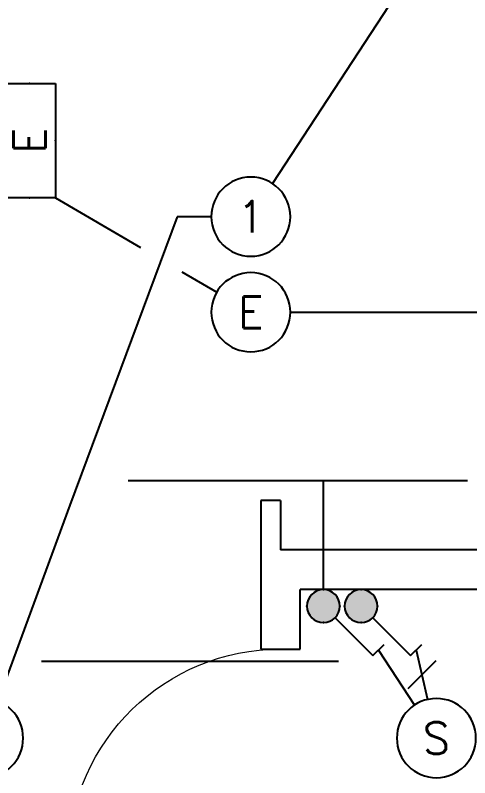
# Model space of a CAD drawing. Extents: x 4483878 to 4539156, y -49303 to -24364.
# Drawn here: x 4523348 to 4525644, y -37899 to -34049 of the extents above; entities that cross this region are included whole.
import ezdxf
from ezdxf.enums import TextEntityAlignment as Align

# ---------------------------------------------------------------- set-up
doc = ezdxf.new("R2010")
doc.units = 0
doc.header["$LTSCALE"] = 1000
doc.header["$MEASUREMENT"] = 0
for name, color, linetype in [('EQUIP-照明', 3, 'Continuous'), ('TEL_TEXT', 7, 'Continuous'), ('图层1', 7, 'Continuous')]:
    doc.layers.add(name, color=color, linetype=linetype)
doc.styles.add('_TEL_ATTDEF', font='simplex.shx', dxfattribs={"width": 0.8, "height": 3, "bigfont": 'hztxt.shx'})
doc.styles.add('_TEL_DIM', font='SIMPLEX', dxfattribs={"width": 0.8, "height": 3.5, "bigfont": 'HZTXT'})

# ---------------------------------------------------------------- blocks, each defined once
blk = doc.blocks.new('$equip$00001838')
blk.add_circle((0, 0), 0.5)
at = {"color": 7, "style": '_TEL_DIM'}
blk.add_attdef('$TEXT$', text='', height=0.4, dxfattribs=at).set_placement((0, 0), align=Align.MIDDLE_CENTER)
at = {"color": 7, "style": '_TEL_DIM', "flags": 1}
blk.add_attdef('A', text='', height=0.00002, dxfattribs=at).set_placement((0, 0), align=Align.MIDDLE_CENTER)
blk = doc.blocks.new('$equip$00001962')
for p, q in [((0.1473, 0.3556), (0.625, 0.8333)), ((0.625, 0.8333), (0.7664, 0.6919))]:
    blk.add_line(p, q)
blk.add_circle((0, 0.2083), 0.2083)
for p in [(0, 0.4167), (-0.2083, 0.2083), (0.2083, 0.2083), (0, 0)]:
    blk.add_point(p)
for points in [[(-0.1042, 0.3888), (0.1042, 0.3888), (-0.1804, 0.3125), (0.1804, 0.3125)], [(0, 0.4167), (0, 0.4167), (-0.1042, 0.3888), (0.1042, 0.3888)], [(-0.1804, 0.3125), (0.1804, 0.3125), (-0.2083, 0.2083), (0.2083, 0.2083)], [(-0.1804, 0.1042), (0.1804, 0.1042), (-0.2083, 0.2083), (0.2083, 0.2083)], [(-0.1042, 0.0279), (0.1042, 0.0279), (-0.1804, 0.1042), (0.1804, 0.1042)], [(0, 0), (0, 0), (-0.1042, 0.0279), (0.1042, 0.0279)]]:
    blk.add_solid(points)
at = {"layer": 'TEL_TEXT', "style": '_TEL_DIM', "flags": 1}
blk.add_attdef('A', text='', height=0.00002, dxfattribs=at).set_placement((0, 0), align=Align.MIDDLE_CENTER)
blk = doc.blocks.new('$equip$00001776')
for p, q in [((0.72, 0.66), (-0.72, 0.66)), ((-0.72, 0.66), (-0.72, 0)), ((0.72, 0), (0.72, 0.66)), ((-0.72, 0), (0.72, 0))]:
    blk.add_line(p, q)
for p in [(0, 0.66), (-0.72, 0.33), (0.72, 0.33), (0, 0)]:
    blk.add_point(p)
at = {"color": 7, "style": '_TEL_DIM'}
blk.add_attdef('$TEXT$', text='', height=0.4, dxfattribs=at).set_placement((0, 0.33), align=Align.MIDDLE_CENTER)
at = {"color": 7, "style": '_TEL_DIM', "flags": 1}
blk.add_attdef('A', text='', height=0.00002, dxfattribs=at).set_placement((0, 0), align=Align.MIDDLE_CENTER)
blk = doc.blocks.new('$DorLib2D$00000001')
for p, q in [((0.45, 0.975), (0.5, 0.975)), ((0.45, 0), (0.45, 0.975)), ((0.5, 0), (0.5, 0.975)), ((0.5, 0), (0.45, 0))]:
    blk.add_line(p, q)
at = {"lineweight": 13}
blk.add_arc((0.475, 0), 0.975, 91.4693, 180, dxfattribs=at)

msp = doc.modelspace()

# ---------------------------------------------------------------- linework, layer by layer
at = {"color": 7}
for p, q in [((4524588.1, -36499.3), (4524588.1, -36849.3)), ((4524688.1, -36499.3), (4524588.1, -36499.3)), ((4524688.1, -36499.3), (4524688.1, -36749.3)), ((4525788.1, -36749.3), (4524688.1, -36749.3)), ((4524588.1, -36849.3), (4524588.1, -37249.3)), ((4525888.1, -36949.3), (4524788.1, -36949.3)), ((4524788.1, -37249.3), (4524788.1, -36949.3)), ((4524588.1, -37249.3), (4524788.1, -37249.3))]:
    msp.add_line(p, q, dxfattribs=at)
at = {"layer": 'TEL_TEXT'}
for p, q in [((4525632.5, -36400), (4523917.9, -36400)), ((4524904.7, -36949.3), (4524904.7, -36400))]:
    msp.add_line(p, q, dxfattribs=at)
at = {"layer": 'TEL_TEXT', "color": 0}
msp.add_line((4525472.9, -37308.6), (4525331.5, -37450), dxfattribs=at)
at = {"layer": '图层1', "color": 4}
for p, q in [((4525407, -33739.3), (4524647.7, -34899)), ((4523552.1, -34970.4), (4523980, -35221.3)), ((4524165.5, -35066.4), (4523624.6, -36523.5)), ((4524338.1, -35066.4), (4524165.5, -35066.4)), ((4524190.2, -35344.6), (4524365.6, -35447.5)), ((4524738.1, -35548.6), (4525788.1, -35548.6)), ((4523624.6, -36523.5), (4523257.7, -37511.8)), ((4525183, -37254.3), (4525365.7, -37532.2)), ((4525373.5, -37254.3), (4525430.9, -37504.3)), ((4523480.6, -37310.3), (4524981.1, -37310.3))]:
    msp.add_line(p, q, dxfattribs=at)

# ---------------------------------------------------------------- block references
at = {"color": 7, "xscale": 1100, "yscale": -1100, "zscale": 200, "rotation": 270}
msp.add_blockref('$DorLib2D$00000001', (4524688.1, -37799.3), dxfattribs=at)
at = {"layer": 'EQUIP-照明', "color": 4}
ref = msp.add_blockref('$equip$00001776', (4523288.1, -34682.4), dxfattribs=dict(at, xscale=-400, yscale=400, zscale=400, rotation=270))
ref.add_attrib('$TEXT$', 'E', dxfattribs={"layer": '0', "color": 7, "height": 160, "rotation": 90, "style": '_TEL_ATTDEF'}).set_placement((4523420.1, -34682.4), align=Align.MIDDLE_CENTER)
ref = msp.add_blockref('$equip$00001838', (4524538.1, -35066.4), dxfattribs=dict(at, xscale=-400, yscale=400, zscale=400))
ref.add_attrib('$TEXT$', '1', dxfattribs={"layer": '0', "color": 7, "height": 160, "style": '_TEL_ATTDEF'}).set_placement((4524538.1, -35066.4), align=Align.MIDDLE_CENTER)
ref = msp.add_blockref('$equip$00001838', (4524538.1, -35548.6), dxfattribs=dict(at, xscale=-400, yscale=400, zscale=400))
ref.add_attrib('$TEXT$', 'E', dxfattribs={"layer": '0', "color": 7, "height": 160, "style": '_TEL_ATTDEF'}).set_placement((4524538.1, -35548.6), align=Align.MIDDLE_CENTER)
at = {"layer": 'EQUIP-照明', "color": 4, "xscale": -400, "yscale": 400, "zscale": 400, "rotation": 180}
for p in [(4524904.7, -36949.3), (4525095.2, -36949.3)]:
    msp.add_blockref('$equip$00001962', p, dxfattribs=at)
at = {"layer": 'EQUIP-照明', "color": 4}
ref = msp.add_blockref('$equip$00001838', (4523188.1, -37699.3), dxfattribs=dict(at, xscale=-400, yscale=400, zscale=400))
ref.add_attrib('$TEXT$', '1', dxfattribs={"layer": '0', "color": 7, "height": 160, "style": '_TEL_ATTDEF'}).set_placement((4523188.1, -37699.3), align=Align.MIDDLE_CENTER)
ref = msp.add_blockref('$equip$00001838', (4525475.6, -37699.3), dxfattribs=dict(at, xscale=-400, yscale=400, zscale=400))
ref.add_attrib('$TEXT$', 'S', dxfattribs={"layer": '0', "color": 7, "height": 160, "style": '_TEL_ATTDEF'}).set_placement((4525475.6, -37699.3), align=Align.MIDDLE_CENTER)

doc.saveas('drawing.dxf')
